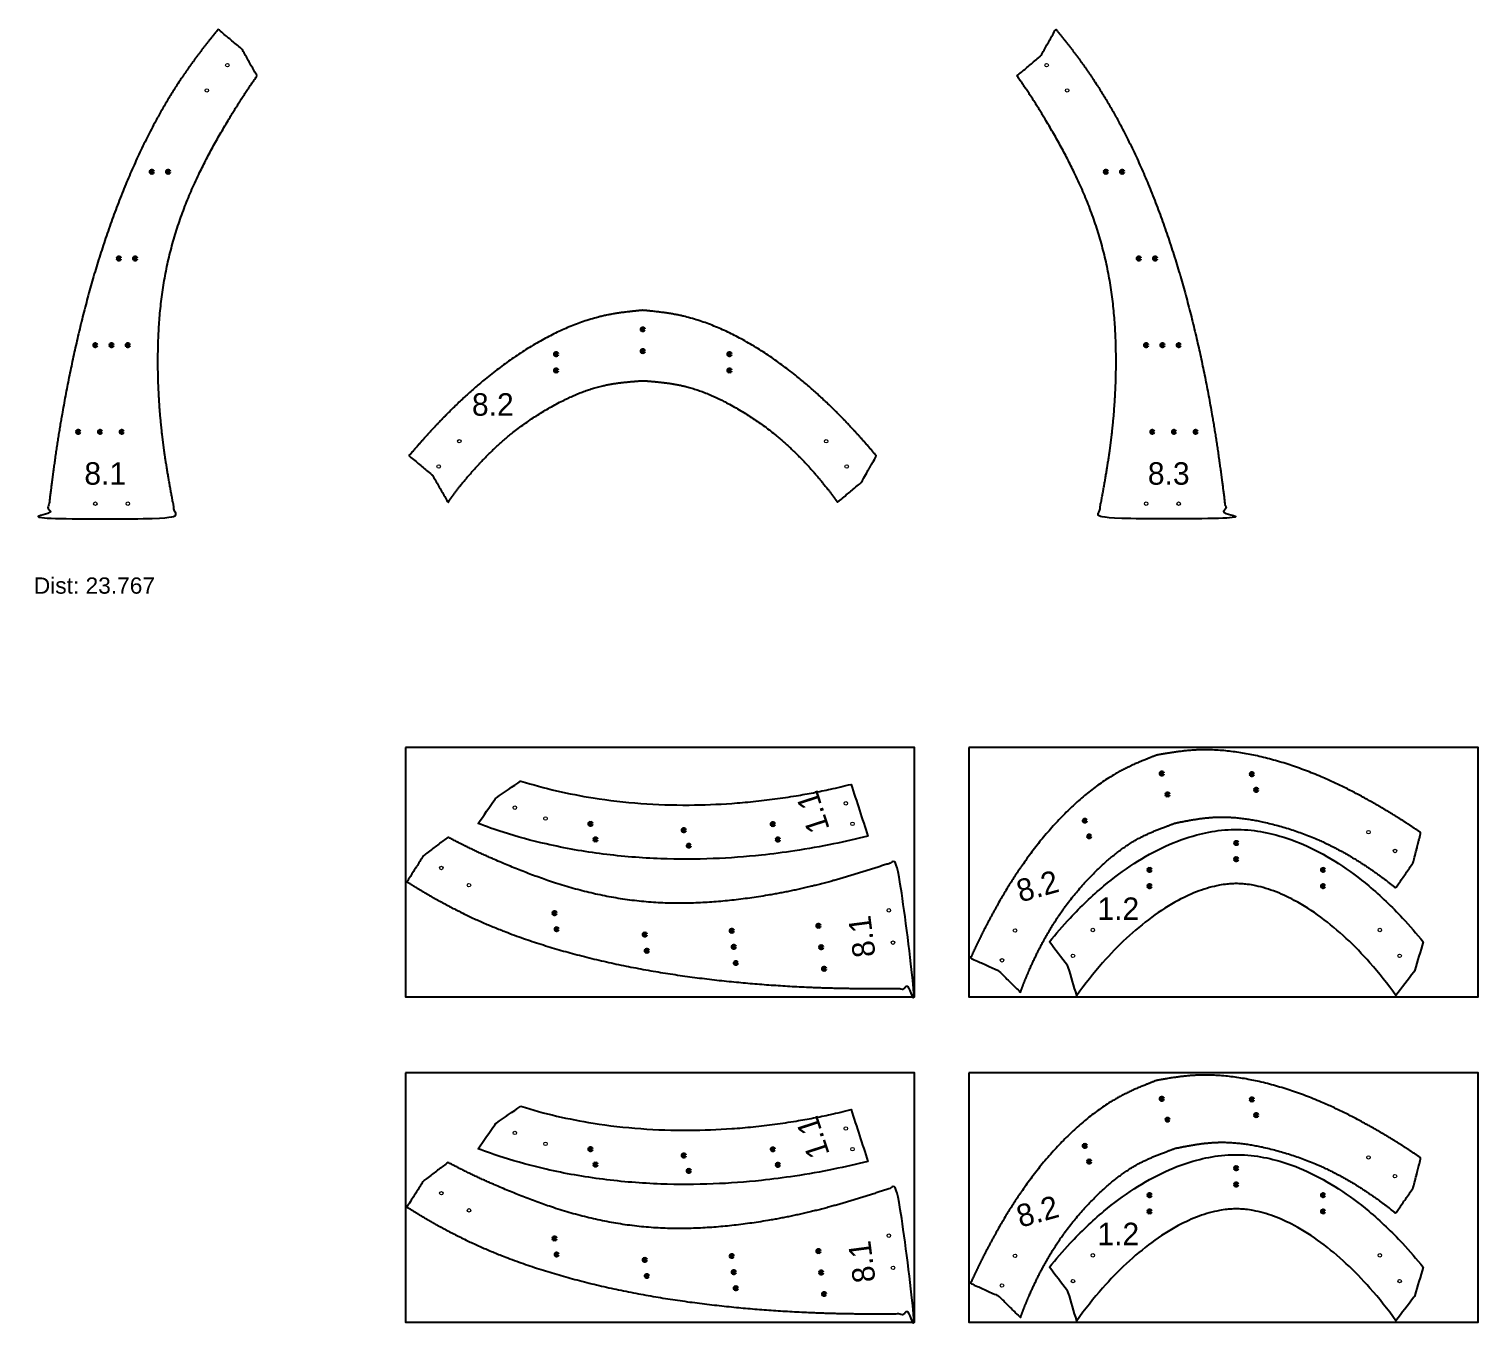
# Model space of a CAD drawing. Header units: inches. Extents: x 65 to 2319, y 437 to 926.
# Drawn here: x 1868.8 to 2136.3, y 436.9 to 677.4 of the extents above; entities that cross this region are included whole.
import ezdxf

# ---------------------------------------------------------------- set-up
doc = ezdxf.new("R2010")
doc.units = ezdxf.units.IN
doc.header["$MEASUREMENT"] = 0
doc.header["$PDMODE"] = 32
doc.header["$PDSIZE"] = 0.51
for name, color, linetype, lineweight in [('Annotation', 7, 'Continuous', 9), ('Drilling', 3, 'Continuous', 13), ('Engrave', 4, 'Continuous', 50)]:
    doc.layers.add(name, color=color, linetype=linetype, lineweight=lineweight)
doc.layers.add('Cut Sheet', color=1, linetype='Continuous')
doc.styles.get("Standard").update_dxf_attribs({"font": 'Arial.ttf'})
doc.styles.add('Tw Cen MT', font='')
doc.styles.get('Tw Cen MT').set_extended_font_data('Tw Cen MT')

# ---------------------------------------------------------------- blocks, each defined once
blk = doc.blocks.new('*U994')
at = {"layer": 'Engrave'}
blk.add_point((0, 0), dxfattribs=at)
blk = doc.blocks.new('*U995')
at = {"layer": 'Engrave', "color": 0, "linetype": 'ByBlock', "lineweight": -2, "transparency": 16777216}
for p in [(0, 0), (4, 0), (8, 0)]:
    blk.add_blockref('*U994', p, dxfattribs=at)
blk = doc.blocks.new('*U996')
at = {"layer": 'Engrave'}
blk.add_point((0, 0), dxfattribs=at)
blk = doc.blocks.new('*U997')
at = {"layer": 'Engrave', "color": 0, "linetype": 'ByBlock', "lineweight": -2, "transparency": 16777216}
for p in [(0, 0), (3, 0), (6, 0)]:
    blk.add_blockref('*U996', p, dxfattribs=at)
blk = doc.blocks.new('*U998')
at = {"layer": 'Engrave'}
blk.add_point((0, 0), dxfattribs=at)
blk = doc.blocks.new('*U999')
at = {"layer": 'Engrave', "color": 0, "linetype": 'ByBlock', "lineweight": -2, "transparency": 16777216}
for p in [(0, 0), (3, 0)]:
    blk.add_blockref('*U998', p, dxfattribs=at)
blk = doc.blocks.new('*U1000')
at = {"layer": 'Engrave'}
blk.add_point((0, 0), dxfattribs=at)
blk = doc.blocks.new('*U1001')
at = {"layer": 'Engrave', "color": 0, "linetype": 'ByBlock', "lineweight": -2, "transparency": 16777216}
for p in [(0, 0), (3, 0)]:
    blk.add_blockref('*U1000', p, dxfattribs=at)
blk = doc.blocks.new('*U1002')
at = {"layer": 'Engrave'}
blk.add_point((0, 0), dxfattribs=at)
blk = doc.blocks.new('*U1003')
at = {"layer": 'Engrave', "color": 0, "linetype": 'ByBlock', "lineweight": -2, "transparency": 16777216}
for p in [(0, 0), (4, 0)]:
    blk.add_blockref('*U1002', p, dxfattribs=at)
blk = doc.blocks.new('*U1004')
at = {"layer": 'Engrave'}
blk.add_point((0, 0), dxfattribs=at)
blk = doc.blocks.new('*U1005')
at = {"layer": 'Engrave', "color": 0, "linetype": 'ByBlock', "lineweight": -2, "transparency": 16777216}
for p in [(0, 0), (3, 0)]:
    blk.add_blockref('*U1004', p, dxfattribs=at)
blk = doc.blocks.new('*U1006')
at = {"layer": 'Engrave'}
blk.add_point((0, 0), dxfattribs=at)
blk = doc.blocks.new('*U1007')
at = {"layer": 'Engrave', "color": 0, "linetype": 'ByBlock', "lineweight": -2, "transparency": 16777216}
for p in [(0, 0), (3, 0)]:
    blk.add_blockref('*U1006', p, dxfattribs=at)
blk = doc.blocks.new('*U1008')
at = {"layer": 'Engrave'}
blk.add_point((0, 0), dxfattribs=at)
blk = doc.blocks.new('*U1009')
at = {"layer": 'Engrave', "color": 0, "linetype": 'ByBlock', "lineweight": -2, "transparency": 16777216}
for p in [(0, 0), (4, 0), (8, 0)]:
    blk.add_blockref('*U1008', p, dxfattribs=at)
blk = doc.blocks.new('*U1010')
at = {"layer": 'Engrave'}
blk.add_point((0, 0), dxfattribs=at)
blk = doc.blocks.new('*U1011')
at = {"layer": 'Engrave', "color": 0, "linetype": 'ByBlock', "lineweight": -2, "transparency": 16777216}
for p in [(0, 0), (3, 0), (6, 0)]:
    blk.add_blockref('*U1010', p, dxfattribs=at)
blk = doc.blocks.new('*U1012')
at = {"layer": 'Engrave'}
blk.add_point((0, 0), dxfattribs=at)
blk = doc.blocks.new('*U1013')
at = {"layer": 'Engrave', "color": 0, "linetype": 'ByBlock', "lineweight": -2, "transparency": 16777216}
for p in [(0, 0), (3, 0)]:
    blk.add_blockref('*U1012', p, dxfattribs=at)
blk = doc.blocks.new('*U1014')
at = {"layer": 'Engrave'}
blk.add_point((0, 0), dxfattribs=at)
blk = doc.blocks.new('*U1015')
at = {"layer": 'Engrave', "color": 0, "linetype": 'ByBlock', "lineweight": -2, "transparency": 16777216}
for p in [(0, 0), (3, 0)]:
    blk.add_blockref('*U1014', p, dxfattribs=at)
blk = doc.blocks.new('*U1190')
at = {"layer": 'Engrave'}
blk.add_point((0, 0), dxfattribs=at)
blk = doc.blocks.new('*U1192')
at = {"layer": 'Engrave', "color": 0, "linetype": 'ByBlock', "lineweight": -2, "transparency": 16777216}
for p in [(0, 0), (4, 0)]:
    blk.add_blockref('*U1190', p, dxfattribs=at)
blk = doc.blocks.new('*U1193')
at = {"layer": 'Engrave'}
blk.add_point((0, 0), dxfattribs=at)
blk = doc.blocks.new('*U1194')
at = {"layer": 'Engrave', "color": 0, "linetype": 'ByBlock', "lineweight": -2, "transparency": 16777216}
for p in [(0, 0), (3, 0)]:
    blk.add_blockref('*U1193', p, dxfattribs=at)
blk = doc.blocks.new('*U1195')
at = {"layer": 'Engrave'}
blk.add_point((0, 0), dxfattribs=at)
blk = doc.blocks.new('*U1196')
at = {"layer": 'Engrave', "color": 0, "linetype": 'ByBlock', "lineweight": -2, "transparency": 16777216}
for p in [(0, 0), (3, 0)]:
    blk.add_blockref('*U1195', p, dxfattribs=at)
blk = doc.blocks.new('*U1197')
at = {"layer": 'Engrave'}
blk.add_point((0, 0), dxfattribs=at)
blk = doc.blocks.new('*U1199')
at = {"layer": 'Engrave', "color": 0, "linetype": 'ByBlock', "lineweight": -2, "transparency": 16777216}
for p in [(0, 0), (4, 0), (8, 0)]:
    blk.add_blockref('*U1197', p, dxfattribs=at)
blk = doc.blocks.new('*U1200')
at = {"layer": 'Engrave'}
blk.add_point((0, 0), dxfattribs=at)
blk = doc.blocks.new('*U1201')
at = {"layer": 'Engrave', "color": 0, "linetype": 'ByBlock', "lineweight": -2, "transparency": 16777216}
for p in [(0, 0), (3, 0), (6, 0)]:
    blk.add_blockref('*U1200', p, dxfattribs=at)
blk = doc.blocks.new('*U1202')
at = {"layer": 'Engrave'}
blk.add_point((0, 0), dxfattribs=at)
blk = doc.blocks.new('*U1203')
at = {"layer": 'Engrave', "color": 0, "linetype": 'ByBlock', "lineweight": -2, "transparency": 16777216}
for p in [(0, 0), (3, 0)]:
    blk.add_blockref('*U1202', p, dxfattribs=at)
blk = doc.blocks.new('*U1204')
at = {"layer": 'Engrave'}
blk.add_point((0, 0), dxfattribs=at)
blk = doc.blocks.new('*U1205')
at = {"layer": 'Engrave', "color": 0, "linetype": 'ByBlock', "lineweight": -2, "transparency": 16777216}
for p in [(0, 0), (3, 0)]:
    blk.add_blockref('*U1204', p, dxfattribs=at)
blk = doc.blocks.new('*U1224')
at = {"layer": 'Engrave'}
blk.add_point((0, 0), dxfattribs=at)
blk = doc.blocks.new('*U1226')
at = {"layer": 'Engrave', "color": 0, "linetype": 'ByBlock', "lineweight": -2, "transparency": 16777216}
for p in [(0, 0), (3, 0)]:
    blk.add_blockref('*U1224', p, dxfattribs=at)
blk = doc.blocks.new('*U1227')
at = {"layer": 'Engrave'}
blk.add_point((0, 0), dxfattribs=at)
blk = doc.blocks.new('*U1228')
at = {"layer": 'Engrave', "color": 0, "linetype": 'ByBlock', "lineweight": -2, "transparency": 16777216}
for p in [(0, 0), (3, 0)]:
    blk.add_blockref('*U1227', p, dxfattribs=at)
blk = doc.blocks.new('*U1229')
at = {"layer": 'Engrave'}
blk.add_point((0, 0), dxfattribs=at)
blk = doc.blocks.new('*U1230')
at = {"layer": 'Engrave', "color": 0, "linetype": 'ByBlock', "lineweight": -2, "transparency": 16777216}
for p in [(0, 0), (3, 0)]:
    blk.add_blockref('*U1229', p, dxfattribs=at)
blk = doc.blocks.new('*U1231')
at = {"layer": 'Engrave'}
blk.add_point((0, 0), dxfattribs=at)
blk = doc.blocks.new('*U1232')
at = {"layer": 'Engrave', "color": 0, "linetype": 'ByBlock', "lineweight": -2, "transparency": 16777216}
for p in [(0, 0), (3, 0)]:
    blk.add_blockref('*U1231', p, dxfattribs=at)
blk = doc.blocks.new('*U1233')
at = {"layer": 'Engrave'}
blk.add_point((0, 0), dxfattribs=at)
blk = doc.blocks.new('*U1234')
at = {"layer": 'Engrave', "color": 0, "linetype": 'ByBlock', "lineweight": -2, "transparency": 16777216}
for p in [(0, 0), (3, 0)]:
    blk.add_blockref('*U1233', p, dxfattribs=at)
blk = doc.blocks.new('*U1237')
at = {"layer": 'Engrave'}
blk.add_point((0, 0), dxfattribs=at)
blk = doc.blocks.new('*U1238')
at = {"layer": 'Engrave', "color": 0, "linetype": 'ByBlock', "lineweight": -2, "transparency": 16777216}
for p in [(0, 0), (3, 0)]:
    blk.add_blockref('*U1237', p, dxfattribs=at)
blk = doc.blocks.new('*U1235')
at = {"layer": 'Engrave'}
blk.add_point((0, 0), dxfattribs=at)
blk = doc.blocks.new('*U1236')
at = {"layer": 'Engrave', "color": 0, "linetype": 'ByBlock', "lineweight": -2, "transparency": 16777216}
for p in [(0, 0), (3, 0)]:
    blk.add_blockref('*U1235', p, dxfattribs=at)
blk = doc.blocks.new('*U1245')
at = {"layer": 'Engrave'}
blk.add_point((0, 0), dxfattribs=at)
blk = doc.blocks.new('*U1247')
at = {"layer": 'Engrave', "color": 0, "linetype": 'ByBlock', "lineweight": -2, "transparency": 16777216}
for p in [(0, 0), (4, 0)]:
    blk.add_blockref('*U1245', p, dxfattribs=at)
blk = doc.blocks.new('*U1248')
at = {"layer": 'Engrave'}
blk.add_point((0, 0), dxfattribs=at)
blk = doc.blocks.new('*U1249')
at = {"layer": 'Engrave', "color": 0, "linetype": 'ByBlock', "lineweight": -2, "transparency": 16777216}
for p in [(0, 0), (3, 0)]:
    blk.add_blockref('*U1248', p, dxfattribs=at)
blk = doc.blocks.new('*U1250')
at = {"layer": 'Engrave'}
blk.add_point((0, 0), dxfattribs=at)
blk = doc.blocks.new('*U1251')
at = {"layer": 'Engrave', "color": 0, "linetype": 'ByBlock', "lineweight": -2, "transparency": 16777216}
for p in [(0, 0), (3, 0)]:
    blk.add_blockref('*U1250', p, dxfattribs=at)
blk = doc.blocks.new('*U1252')
at = {"layer": 'Engrave'}
blk.add_point((0, 0), dxfattribs=at)
blk = doc.blocks.new('*U1253')
at = {"layer": 'Engrave', "color": 0, "linetype": 'ByBlock', "lineweight": -2, "transparency": 16777216}
for p in [(0, 0), (4, 0), (8, 0)]:
    blk.add_blockref('*U1252', p, dxfattribs=at)
blk = doc.blocks.new('*U1254')
at = {"layer": 'Engrave'}
blk.add_point((0, 0), dxfattribs=at)
blk = doc.blocks.new('*U1255')
at = {"layer": 'Engrave', "color": 0, "linetype": 'ByBlock', "lineweight": -2, "transparency": 16777216}
for p in [(0, 0), (3, 0), (6, 0)]:
    blk.add_blockref('*U1254', p, dxfattribs=at)
blk = doc.blocks.new('*U1256')
at = {"layer": 'Engrave'}
blk.add_point((0, 0), dxfattribs=at)
blk = doc.blocks.new('*U1257')
at = {"layer": 'Engrave', "color": 0, "linetype": 'ByBlock', "lineweight": -2, "transparency": 16777216}
for p in [(0, 0), (3, 0)]:
    blk.add_blockref('*U1256', p, dxfattribs=at)
blk = doc.blocks.new('*U1258')
at = {"layer": 'Engrave'}
blk.add_point((0, 0), dxfattribs=at)
blk = doc.blocks.new('*U1259')
at = {"layer": 'Engrave', "color": 0, "linetype": 'ByBlock', "lineweight": -2, "transparency": 16777216}
for p in [(0, 0), (3, 0)]:
    blk.add_blockref('*U1258', p, dxfattribs=at)
blk = doc.blocks.new('*U1268')
at = {"layer": 'Engrave'}
blk.add_point((0, 0), dxfattribs=at)
blk = doc.blocks.new('*U1269')
at = {"layer": 'Engrave', "color": 0, "linetype": 'ByBlock', "lineweight": -2, "transparency": 16777216}
for p in [(0, 0), (3, 0)]:
    blk.add_blockref('*U1268', p, dxfattribs=at)
blk = doc.blocks.new('*U1270')
at = {"layer": 'Engrave'}
blk.add_point((0, 0), dxfattribs=at)
blk = doc.blocks.new('*U1271')
at = {"layer": 'Engrave', "color": 0, "linetype": 'ByBlock', "lineweight": -2, "transparency": 16777216}
for p in [(0, 0), (3, 0)]:
    blk.add_blockref('*U1270', p, dxfattribs=at)
blk = doc.blocks.new('*U1272')
at = {"layer": 'Engrave'}
blk.add_point((0, 0), dxfattribs=at)
blk = doc.blocks.new('*U1273')
at = {"layer": 'Engrave', "color": 0, "linetype": 'ByBlock', "lineweight": -2, "transparency": 16777216}
for p in [(0, 0), (3, 0)]:
    blk.add_blockref('*U1272', p, dxfattribs=at)
blk = doc.blocks.new('*U1274')
at = {"layer": 'Engrave'}
blk.add_point((0, 0), dxfattribs=at)
blk = doc.blocks.new('*U1275')
at = {"layer": 'Engrave', "color": 0, "linetype": 'ByBlock', "lineweight": -2, "transparency": 16777216}
for p in [(0, 0), (3, 0)]:
    blk.add_blockref('*U1274', p, dxfattribs=at)
blk = doc.blocks.new('*U1276')
at = {"layer": 'Engrave'}
blk.add_point((0, 0), dxfattribs=at)
blk = doc.blocks.new('*U1277')
at = {"layer": 'Engrave', "color": 0, "linetype": 'ByBlock', "lineweight": -2, "transparency": 16777216}
for p in [(0, 0), (3, 0)]:
    blk.add_blockref('*U1276', p, dxfattribs=at)
blk = doc.blocks.new('*U1280')
at = {"layer": 'Engrave'}
blk.add_point((0, 0), dxfattribs=at)
blk = doc.blocks.new('*U1281')
at = {"layer": 'Engrave', "color": 0, "linetype": 'ByBlock', "lineweight": -2, "transparency": 16777216}
for p in [(0, 0), (3, 0)]:
    blk.add_blockref('*U1280', p, dxfattribs=at)
blk = doc.blocks.new('*U1278')
at = {"layer": 'Engrave'}
blk.add_point((0, 0), dxfattribs=at)
blk = doc.blocks.new('*U1279')
at = {"layer": 'Engrave', "color": 0, "linetype": 'ByBlock', "lineweight": -2, "transparency": 16777216}
for p in [(0, 0), (3, 0)]:
    blk.add_blockref('*U1278', p, dxfattribs=at)

msp = doc.modelspace()

# ---------------------------------------------------------------- linework, layer by layer
for points, weights, knots in [([(1910.919724142014, 668.7556333071508), (1908.932262734685, 665.99762650149), (1904.761217101719, 659.4084634402736), (1898.439942623286, 647.8450671318494), (1893.374173134481, 632.7555275369111), (1892.236909977873, 616.4259958999141), (1893.319501844013, 600.9335297373461), (1895.091523154734, 591.5997744111717), (1895.953852714799, 587.0576320139724), (1888.031667318044, 587.0576320139724), (1880.109481921289, 587.0576320139724), (1872.187296524534, 587.0576320139724), (1872.749257171024, 591.5766605267554), (1874.010860046335, 601.7218893803317), (1876.962093666886, 617.6617196322455), (1881.208647015179, 634.2313678417588), (1887.106635581604, 650.6156504902251), (1894.352082931494, 665.0994418332739), (1900.723365266277, 673.7164243612508), (1903.745042623476, 677.3316025912383), (1905.154104135254, 676.15844271212), (1906.563165647032, 674.9852828330016), (1907.972227158809, 673.8121229538833), (1908.064864161375, 673.7349950117579), (1908.142211421773, 673.6425410501892), (1908.201774172394, 673.537743090098), (1909.107757495601, 671.9437064957823), (1910.013740818807, 670.3496699014665), (1910.919724142014, 668.7556333071508)], [1, 1, 1, 1, 1, 1, 1, 1, 1, 1, 1, 1, 1, 1, 1, 1, 1, 1, 1, 1, 1, 1, 1, 0.9892486275684065, 0.9892486275684065, 1, 1, 1, 1], [0, 0, 0, 0, 10.18046965081231, 23.40140616574943, 39.45996471199383, 57.48378523360254, 72.10421429120996, 85.9634453418295, 85.9634453418295, 85.9634453418295, 86.9634453418295, 86.9634453418295, 86.9634453418295, 100.6230926120725, 117.6293832140389, 135.5606641469033, 151.8742250732592, 169.8045385524415, 183.912720127201, 183.912720127201, 183.912720127201, 184.912720127201, 184.912720127201, 184.912720127201, 185.272393234771, 185.272393234771, 185.272393234771, 186.272393234771, 186.272393234771, 186.272393234771, 186.272393234771]), ([(2051.16444114557, 668.7556402996387), (2053.1519025529, 665.997633493978), (2057.322948185865, 659.4084704327615), (2063.644222664298, 647.8450741243373), (2068.709992153103, 632.755534529399), (2069.847255309712, 616.426002892402), (2068.764663443572, 600.9335367298341), (2066.99264213285, 591.5997814036596), (2066.130312572785, 587.0576390064602), (2074.052497969541, 587.0576390064602), (2081.974683366296, 587.0576390064602), (2089.89686876305, 587.0576390064602), (2089.334908116561, 591.5766675192433), (2088.073305241249, 601.7218963728197), (2085.122071620698, 617.6617266247334), (2080.875518272405, 634.2313748342467), (2074.97752970598, 650.6156574827131), (2067.73208235609, 665.0994488257619), (2061.360800021307, 673.7164313537387), (2058.339122664108, 677.3316095837262), (2057.433139340902, 675.7375729894104), (2056.527156017695, 674.1435363950947), (2055.621172694489, 672.5494998007789), (2055.561609943867, 672.4447018406879), (2055.484262683469, 672.3522478791191), (2055.391625680903, 672.2751199369936), (2053.982564169126, 671.1019600578752), (2052.573502657348, 669.928800178757), (2051.16444114557, 668.7556402996387)], [1, 1, 1, 1, 1, 1, 1, 1, 1, 1, 1, 1, 1, 1, 1, 1, 1, 1, 1, 1, 1, 1, 1, 0.9892486275684026, 0.9892486275684026, 1, 1, 1, 1], [0, 0, 0, 0, 10.18046965081231, 23.40140616574943, 39.45996471199383, 57.48378523360254, 72.10421429120996, 85.9634453418295, 85.9634453418295, 85.9634453418295, 86.9634453418295, 86.9634453418295, 86.9634453418295, 100.6230926120725, 117.6293832140389, 135.5606641469033, 151.8742250732592, 169.8045385524415, 183.912720127201, 183.912720127201, 183.912720127201, 184.912720127201, 184.912720127201, 184.912720127201, 185.2723932347711, 185.2723932347711, 185.2723932347711, 186.2723932347711, 186.2723932347711, 186.2723932347711, 186.2723932347711]), ([(1943.422800832472, 594.8486889429776), (1943.363238081851, 594.9534869030688), (1943.285890821453, 595.0459408646375), (1943.193253818887, 595.123068806763), (1941.78419230711, 596.2962286858813), (1940.375130795332, 597.4693885649995), (1938.966069283554, 598.6425484441178), (1940.100612708334, 599.9999325077955), (1943.704890753843, 604.1211801374677), (1950.987681800333, 611.4676686341047), (1961.788528680551, 619.6800642914226), (1972.97032726833, 624.5922856714373), (1980.006238499068, 625.2879158961433), (1982.096842600792, 625.4946108576574), (1984.187446702516, 625.2879158961433), (1991.223357933255, 624.5922856714373), (2002.405156521033, 619.6800642914226), (2013.206003401252, 611.4676686341047), (2020.488794447741, 604.1211801374677), (2024.093072493251, 599.9999325077955), (2025.22761591803, 598.6425484441178), (2024.321632594824, 597.048511849802), (2023.415649271617, 595.4544752554863), (2022.509665948411, 593.8604386611705), (2022.450103197789, 593.7556407010794), (2022.372755937391, 593.6631867395107), (2022.280118934826, 593.5860587973852), (2020.871057423048, 592.4128989182669), (2019.46199591127, 591.2397390391486), (2018.052934399492, 590.0665791600303), (2017.788217766996, 590.4339273114483), (2014.150767506348, 595.3976580162534), (2008.28309534837, 601.7345529807044), (1998.535781714622, 608.178791292127), (1990.695358321289, 611.832817525409), (1984.565957155925, 612.3165448786181), (1982.096842600792, 612.5114053904856), (1979.627728045659, 612.3165448786181), (1973.498326880295, 611.832817525409), (1965.657903486963, 608.178791292127), (1955.910589853215, 601.7345529807044), (1950.042917695236, 595.3976580162534), (1946.405467434588, 590.4339273114483), (1946.140750802092, 590.0665791600303), (1945.234767478885, 591.660615754346), (1944.328784155679, 593.2546523486618), (1943.422800832473, 594.8486889429776)], [1, 0.9892486275684048, 0.9892486275684048, 1, 1, 1, 1, 1, 1, 1, 1, 1, 1, 1, 1, 1, 1, 1, 1, 1, 1, 1, 1, 1, 0.989248627568402, 0.989248627568402, 1, 1, 1, 1, 1, 1, 1, 1, 1, 1, 1, 1, 1, 1, 1, 1, 1, 1, 1, 1, 1], [0, 0, 0, 0, 0.3596731075700667, 0.3596731075700667, 0.3596731075700667, 1.35967310757006, 1.35967310757006, 1.35967310757006, 6.6568450915684, 17.74799567236974, 32.35202020025807, 47.22579648863396, 53.51361176590131, 53.51361176590131, 53.51361176590131, 59.80142704316867, 74.67520333154454, 89.27922785943286, 100.3703784402342, 105.6675504242326, 105.6675504242326, 105.6675504242326, 106.6675504242326, 106.6675504242326, 106.6675504242326, 107.0272235318027, 107.0272235318027, 107.0272235318027, 108.0272235318027, 108.0272235318027, 108.0272235318027, 109.3831943361955, 126.4460832061796, 133.4930102989722, 144.4500300431548, 151.8412919338527, 151.8412919338527, 151.8412919338527, 159.2325538245506, 170.1895735687331, 177.2365006615258, 194.2993895315098, 195.6553603359027, 195.6553603359027, 195.6553603359027, 196.6553603359027, 196.6553603359027, 196.6553603359027, 196.6553603359027]), ([(2047.911502052978, 503.5056994470106), (2047.826028950878, 503.5906975794505), (2047.726730767488, 503.6590364737672), (2047.616810278063, 503.708511919247), (2045.944857098287, 504.4610615924129), (2044.272903918511, 505.2136112655787), (2042.600950738735, 505.9661609387447), (2043.33014852868, 507.5779769524927), (2045.697888172867, 512.5145052094531), (2050.745050053335, 521.5442391817471), (2058.949439913729, 532.3511685689932), (2068.405414509342, 540.0807922979354), (2074.997414264565, 542.6368610535642), (2076.956117448116, 543.3963544083779), (2079.025624913611, 543.757584483985), (2085.990535585393, 544.9733013878938), (2098.079835922336, 543.2379755086688), (2110.686696927532, 538.2211247676237), (2119.672137596755, 533.0955228870691), (2124.249180655841, 530.0911628737397), (2125.706039949458, 529.08754876581), (2125.260470769559, 527.3090025752742), (2124.814901589659, 525.5304563847383), (2124.369332409759, 523.7519101942023), (2124.340039016308, 523.6349818794067), (2124.290303215811, 523.5251789475253), (2124.22172919261, 523.4260429952028), (2123.178679286808, 521.9181287602569), (2122.135629381006, 520.4102145253112), (2121.092579475203, 518.9023002903652), (2120.739085947376, 519.185252381106), (2115.904266872396, 522.9923761538148), (2108.552773084235, 527.5246331441704), (2097.434828417537, 531.1204135709038), (2088.901880981042, 532.5391999347537), (2082.867107681673, 531.362313354223), (2080.43611219151, 530.8882266192659), (2078.109576814639, 530.0386794189171), (2072.334118312476, 527.9297389531841), (2065.760007946872, 522.3078869806502), (2058.096667076689, 513.4868021722802), (2054.142232854671, 505.8090248684165), (2051.968352452197, 500.0519500118378), (2051.811785583069, 499.6270895931566), (2050.511691073038, 500.9199595444413), (2049.211596563008, 502.2128294957259), (2047.911502052978, 503.5056994470106)], [1, 0.9892486275684048, 0.9892486275684048, 1, 1, 1, 1, 1, 1, 1, 1, 1, 1, 1, 1, 1, 1, 1, 1, 1, 1, 1, 1, 1, 0.989248627568402, 0.989248627568402, 1, 1, 1, 1, 1, 1, 1, 1, 1, 1, 1, 1, 1, 1, 1, 1, 1, 1, 1, 1, 1], [0, 0, 0, 0, 0.3596731075700667, 0.3596731075700667, 0.3596731075700667, 1.35967310757006, 1.35967310757006, 1.35967310757006, 6.6568450915684, 17.74799567236974, 32.35202020025807, 47.22579648863396, 53.51361176590131, 53.51361176590131, 53.51361176590131, 59.80142704316867, 74.67520333154454, 89.27922785943286, 100.3703784402342, 105.6675504242326, 105.6675504242326, 105.6675504242326, 106.6675504242326, 106.6675504242326, 106.6675504242326, 107.0272235318027, 107.0272235318027, 107.0272235318027, 108.0272235318027, 108.0272235318027, 108.0272235318027, 109.3831943361955, 126.4460832061796, 133.4930102989722, 144.4500300431548, 151.8412919338527, 151.8412919338527, 151.8412919338527, 159.2325538245506, 170.1895735687331, 177.2365006615258, 194.2993895315098, 195.6553603359027, 195.6553603359027, 195.6553603359027, 196.6553603359027, 196.6553603359027, 196.6553603359027, 196.6553603359027]), ([(1946.171422246643, 528.2693011029966), (1949.161842203566, 526.6525163718304), (1956.232132545723, 523.3622753476538), (1968.51161971649, 518.5784651465324), (1984.126800291338, 515.4926327927251), (2000.46715664817, 516.4620269864379), (2015.692278845254, 519.525385769018), (2024.721149920407, 522.4814871074053), (2029.114924631245, 523.9200327677838), (2030.132388905334, 516.0634566743759), (2031.149853179423, 508.2068805809676), (2032.167317453512, 500.3503044875598), (2027.613540376421, 500.3272220329663), (2017.390300920291, 500.2754018721315), (2001.20344620264, 501.1550055854926), (1984.225628645627, 503.2383126026368), (1967.219543926366, 506.9831850378274), (1951.925153986231, 512.308441400492), (1942.561256605999, 517.5202599247159), (1938.587937371789, 520.0526070471785), (1939.570412499799, 521.6006706985788), (1940.552887627809, 523.1487343499796), (1941.53536275582, 524.6967980013799), (1941.599954365337, 524.7985735273221), (1941.681708764863, 524.8871542919322), (1941.777989038407, 524.9596832008385), (1943.242466774486, 526.0628891682248), (1944.706944510565, 527.1660951356102), (1946.171422246643, 528.2693011029966)], [1, 1, 1, 1, 1, 1, 1, 1, 1, 1, 1, 1, 1, 1, 1, 1, 1, 1, 1, 1, 1, 1, 1, 0.9892486275684065, 0.9892486275684065, 1, 1, 1, 1], [0, 0, 0, 0, 10.18046965081231, 23.40140616574943, 39.45996471199383, 57.48378523360254, 72.10421429120996, 85.9634453418295, 85.9634453418295, 85.9634453418295, 86.9634453418295, 86.9634453418295, 86.9634453418295, 100.6230926120725, 117.6293832140389, 135.5606641469033, 151.8742250732592, 169.8045385524415, 183.912720127201, 183.912720127201, 183.912720127201, 184.912720127201, 184.912720127201, 184.912720127201, 185.272393234771, 185.272393234771, 185.272393234771, 186.272393234771, 186.272393234771, 186.272393234771, 186.272393234771]), ([(2047.911502052978, 443.4828612907604), (2047.826028950878, 443.5678594232004), (2047.726730767488, 443.636198317517), (2047.616810278063, 443.6856737629969), (2045.944857098287, 444.4382234361627), (2044.272903918511, 445.1907731093286), (2042.600950738735, 445.9433227824945), (2043.33014852868, 447.5551387962425), (2045.697888172867, 452.4916670532029), (2050.745050053335, 461.521401025497), (2058.949439913729, 472.3283304127431), (2068.405414509342, 480.0579541416853), (2074.997414264565, 482.614022897314), (2076.956117448116, 483.3735162521277), (2079.025624913611, 483.7347463277349), (2085.990535585393, 484.9504632316437), (2098.079835922336, 483.2151373524187), (2110.686696927532, 478.1982866113735), (2119.672137596755, 473.072684730819), (2124.249180655841, 470.0683247174895), (2125.706039949458, 469.0647106095598), (2125.260470769559, 467.2861644190241), (2124.814901589659, 465.5076182284881), (2124.369332409759, 463.7290720379522), (2124.340039016308, 463.6121437231566), (2124.290303215811, 463.5023407912752), (2124.22172919261, 463.4032048389527), (2123.178679286808, 461.8952906040067), (2122.135629381006, 460.387376369061), (2121.092579475203, 458.8794621341151), (2120.739085947376, 459.1624142248559), (2115.904266872396, 462.9695379975647), (2108.552773084235, 467.5017949879202), (2097.434828417537, 471.0975754146536), (2088.901880981042, 472.5163617785036), (2082.867107681673, 471.3394751979729), (2080.43611219151, 470.8653884630157), (2078.109576814639, 470.015841262667), (2072.334118312476, 467.906900796934), (2065.760007946872, 462.2850488244001), (2058.096667076689, 453.4639640160301), (2054.142232854671, 445.7861867121663), (2051.968352452197, 440.0291118555876), (2051.811785583069, 439.6042514369065), (2050.511691073038, 440.8971213881912), (2049.211596563008, 442.1899913394758), (2047.911502052978, 443.4828612907604)], [1, 0.9892486275684048, 0.9892486275684048, 1, 1, 1, 1, 1, 1, 1, 1, 1, 1, 1, 1, 1, 1, 1, 1, 1, 1, 1, 1, 1, 0.989248627568402, 0.989248627568402, 1, 1, 1, 1, 1, 1, 1, 1, 1, 1, 1, 1, 1, 1, 1, 1, 1, 1, 1, 1, 1], [0, 0, 0, 0, 0.3596731075700667, 0.3596731075700667, 0.3596731075700667, 1.35967310757006, 1.35967310757006, 1.35967310757006, 6.6568450915684, 17.74799567236974, 32.35202020025807, 47.22579648863396, 53.51361176590131, 53.51361176590131, 53.51361176590131, 59.80142704316867, 74.67520333154454, 89.27922785943286, 100.3703784402342, 105.6675504242326, 105.6675504242326, 105.6675504242326, 106.6675504242326, 106.6675504242326, 106.6675504242326, 107.0272235318027, 107.0272235318027, 107.0272235318027, 108.0272235318027, 108.0272235318027, 108.0272235318027, 109.3831943361955, 126.4460832061796, 133.4930102989722, 144.4500300431548, 151.8412919338527, 151.8412919338527, 151.8412919338527, 159.2325538245506, 170.1895735687331, 177.2365006615258, 194.2993895315098, 195.6553603359027, 195.6553603359027, 195.6553603359027, 196.6553603359027, 196.6553603359027, 196.6553603359027, 196.6553603359027]), ([(1946.171422246643, 468.2464629467464), (1949.161842203566, 466.6296782155803), (1956.232132545723, 463.3394371914037), (1968.51161971649, 458.5556269902822), (1984.126800291338, 455.4697946364749), (2000.46715664817, 456.4391888301877), (2015.692278845254, 459.5025476127679), (2024.721149920407, 462.4586489511552), (2029.114924631245, 463.8971946115337), (2030.132388905334, 456.0406185181257), (2031.149853179423, 448.1840424247175), (2032.167317453512, 440.3274663313096), (2027.613540376421, 440.3043838767162), (2017.390300920291, 440.2525637158813), (2001.20344620264, 441.1321674292425), (1984.225628645627, 443.2154744463866), (1967.219543926366, 446.9603468815773), (1951.925153986231, 452.2856032442419), (1942.561256605999, 457.4974217684658), (1938.587937371789, 460.0297688909284), (1939.570412499799, 461.5778325423287), (1940.552887627809, 463.1258961937294), (1941.53536275582, 464.6739598451297), (1941.599954365337, 464.775735371072), (1941.681708764863, 464.8643161356821), (1941.777989038407, 464.9368450445884), (1943.242466774486, 466.0400510119747), (1944.706944510565, 467.1432569793601), (1946.171422246643, 468.2464629467464)], [1, 1, 1, 1, 1, 1, 1, 1, 1, 1, 1, 1, 1, 1, 1, 1, 1, 1, 1, 1, 1, 1, 1, 0.9892486275684065, 0.9892486275684065, 1, 1, 1, 1], [0, 0, 0, 0, 10.18046965081231, 23.40140616574943, 39.45996471199383, 57.48378523360254, 72.10421429120996, 85.9634453418295, 85.9634453418295, 85.9634453418295, 86.9634453418295, 86.9634453418295, 86.9634453418295, 100.6230926120725, 117.6293832140389, 135.5606641469033, 151.8742250732592, 169.8045385524415, 183.912720127201, 183.912720127201, 183.912720127201, 184.912720127201, 184.912720127201, 184.912720127201, 185.272393234771, 185.272393234771, 185.272393234771, 186.272393234771, 186.272393234771, 186.272393234771, 186.272393234771])]:
    msp.add_rational_spline(points, weights, degree=3, knots=knots)
for points, knots in [([(1959.586881816765, 538.6407942984174), (1958.088739745659, 537.607355527213), (1956.590597674553, 536.5739167560091), (1955.092455603448, 535.5404779848047), (1954.993593474942, 535.472281544312), (1954.905854566827, 535.3846127257784), (1954.837579141284, 535.2858051288265), (1953.802943442302, 533.7884894208207), (1952.768307743321, 532.2911737128156), (1951.73367204434, 530.7938580048105), (1953.250893144192, 530.2140631767243), (1957.387783973791, 528.7679580471909), (1965.048540626784, 526.6898060127567), (1974.774267179262, 524.9854560722858), (1985.096898149485, 524.1566246179298), (1994.865967500721, 524.1793680193728), (2003.126121787544, 524.7856271355149), (2010.523018132614, 525.7495781158623), (2017.084333002677, 526.8998943263684), (2021.550435545314, 527.965120282196), (2023.660763652867, 528.4684621230992), (2022.62868981294, 531.6491827845748), (2021.596615973013, 534.8299034460499), (2020.564542133086, 538.010624107525), (2019.263525791389, 537.7009793082809), (2017.997932390795, 537.4028424757798), (2016.231808281956, 537.0112662917581), (2015.70566577695, 536.8978338459754), (2014.661408205295, 536.6811534049402), (2014.136836612978, 536.5764938874918), (2012.556095204307, 536.27297642139), (2011.492895126782, 536.084584002017), (2009.110427335232, 535.6932402842224), (2007.784595083693, 535.4953869294268), (2005.145530782291, 535.140156750979), (2003.828767261868, 534.982761456125), (2001.196330028448, 534.7109485287076), (1999.87830752232, 534.5961566730282), (1995.921237669703, 534.3158764838572), (1993.278431515376, 534.214181088015), (1984.687734106659, 534.1708609053492), (1978.757123592471, 534.5924311860615), (1968.40364388385, 536.2366202461383), (1963.931332000386, 537.2650373433746), (1959.613284914104, 538.6324222955234), (1959.600082546633, 538.636606722017), (1959.586881816792, 538.6407942985043)], [0, 0, 0, 0, 1, 1, 1, 1.360305806971501, 1.360305806971501, 1.360305806971501, 2.360305806971501, 2.360305806971501, 2.360305806971501, 10.04523475485961, 23.08612939266159, 39.90546147453441, 56.71695163571007, 72.05445801825812, 86.11684370463713, 95.90077057831193, 107.3659072250519, 117.6365000976998, 117.6365000976998, 117.6365000976998, 118.6365000976998, 118.6365000976998, 118.6365000976998, 125.0370465467403, 125.0370465467403, 127.8047212066163, 127.8047212066163, 130.5723958664924, 130.5723958664924, 136.1077451862446, 136.1077451862446, 142.8777250643329, 142.8777250643329, 149.6477049424213, 149.6477049424213, 156.4176848205096, 156.4176848205096, 169.9576445766862, 169.9576445766862, 200.539514293613, 200.539514293613, 224.50456586089, 224.50456586089, 224.5780725083287, 224.5780725083287, 224.5780725083287, 224.5780725083287]), ([(2060.48176651495, 504.596444524484), (2060.554677998077, 504.5010066359025), (2060.610987349051, 504.3904933121221), (2060.645341928317, 504.2754096997694), (2061.165946140565, 502.531449662029), (2061.686550352813, 500.7874896242888), (2062.207154565061, 499.0435295865486), (2063.713794303672, 501.1497414110988), (2065.307523790972, 503.1674961219501), (2068.388066269925, 506.6620177389386), (2069.848372461417, 508.1738661590009), (2072.870691945254, 510.992630649567), (2074.43818094496, 512.3050109454366), (2077.646290322253, 514.6664289413168), (2079.293111144732, 515.7194723438124), (2082.229680223567, 517.2886279167569), (2083.52087564045, 517.8757169652929), (2086.06010308842, 518.8115271932279), (2087.30590317327, 519.1595506740177), (2089.000497731816, 519.4726244280228), (2089.465162498632, 519.5413140520288), (2090.242563402967, 519.6270353134116), (2090.552386192769, 519.6528094998962), (2091.042847883476, 519.6796615304136), (2091.230791393985, 519.6862908701223), (2091.490594405535, 519.6902897067919), (2091.566921186226, 519.6908103298406), (2091.644849839571, 519.6906852454026), (2091.648037405192, 519.6906801289938), (2091.651227650919, 519.6906739322467), (2091.654417896646, 519.6906677354996), (2091.656578920198, 519.690663537918), (2091.65873994375, 519.6906593403364), (2091.660900967302, 519.6906551427548), (2091.663061990855, 519.6906593403364), (2091.665223014407, 519.690663537918), (2091.667384037959, 519.6906677354996), (2091.670574283686, 519.6906739322467), (2091.673764529412, 519.6906801289938), (2091.676952095034, 519.6906852454026), (2091.754880748378, 519.6908103298406), (2091.83120752907, 519.6902897067919), (2092.09101054062, 519.6862908701223), (2092.278954051129, 519.6796615304136), (2092.769415741836, 519.6528094998962), (2093.079238531637, 519.6270353134116), (2093.856639435973, 519.5413140520288), (2094.321304202788, 519.4726244280228), (2096.015898761335, 519.1595506740177), (2097.261698846185, 518.8115271932279), (2099.800926294155, 517.8757169652929), (2101.092121711038, 517.2886279167569), (2104.028690789873, 515.7194723438124), (2105.675511612352, 514.6664289413168), (2108.883620989645, 512.3050109454366), (2110.451109989351, 510.992630649567), (2113.473429473188, 508.1738661590009), (2114.93373566468, 506.6620177389386), (2118.014278143648, 503.1674961219326), (2119.608007630962, 501.1497414110618), (2121.114647369511, 499.0435295864377), (2122.219537199324, 500.4897812323013), (2123.324427029137, 501.9360328781643), (2124.42931685895, 503.3822845240272), (2124.502228342074, 503.4777224126071), (2124.558537693047, 503.5882357363855), (2124.592892272311, 503.7033193487357), (2125.11349648456, 505.4472793864761), (2125.634100696808, 507.1912394242163), (2126.154704909056, 508.9351994619565), (2124.933418820081, 510.449237475553), (2121.783091526061, 514.0908858801597), (2116.624017578376, 519.0344726294047), (2110.692701166353, 523.4620002287936), (2104.947955548731, 526.6732716646193), (2099.492193516783, 528.6999361830831), (2095.147097808568, 529.5288687552697), (2092.681237311909, 529.6863845090963), (2091.764234972938, 529.6908382264053), (2091.660900967303, 529.6906723634593), (2091.557566961667, 529.6908382264053), (2090.640564622696, 529.6863845090963), (2088.174704126037, 529.5288687552697), (2083.829608417822, 528.6999361830831), (2078.373846385874, 526.6732716646193), (2072.629100768252, 523.4620002287936), (2066.697784356229, 519.0344726294047), (2061.538710408544, 514.0908858801597), (2058.388383114524, 510.449237475553), (2057.167097025549, 508.9351994619567), (2058.271986855349, 507.4889478161326), (2059.37687668515, 506.0426961703085), (2060.48176651495, 504.5964445244845)], [0, 0, 0, 0, 0.3603058069715012, 0.3603058069715012, 0.3603058069715012, 1.360305806971496, 1.360305806971496, 1.360305806971496, 15.10523921822494, 15.10523921822494, 26.55567069241172, 26.55567069241172, 38.00610216659851, 38.00610216659851, 49.4565336407853, 49.4565336407853, 58.27399096709004, 58.27399096709004, 67.09144829339479, 67.09144829339479, 70.4603624926097, 70.4603624926097, 72.79581732826287, 72.79581732826287, 74.30607565399535, 74.30607565399535, 74.93883277352018, 74.93883277352018, 74.93883277352018, 74.9647148432633, 74.9647148432633, 74.9647148432633, 74.98224696056073, 74.98224696056073, 74.98224696056073, 74.99977907785816, 74.99977907785816, 74.99977907785816, 75.02566114760128, 75.02566114760128, 75.02566114760128, 75.65841826712611, 75.65841826712611, 77.16867659285859, 77.16867659285859, 79.50413142851176, 79.50413142851176, 82.87304562772667, 82.87304562772667, 91.69050295403142, 91.69050295403142, 100.5079602803362, 100.5079602803362, 111.9583917545229, 111.9583917545229, 123.4088232287097, 123.4088232287097, 134.8592547028965, 134.8592547028965, 148.6041881142759, 148.6041881142759, 148.6041881142759, 149.6041881142759, 149.6041881142759, 149.6041881142759, 149.9644939212401, 149.9644939212401, 149.9644939212401, 150.9644939212401, 150.9644939212401, 150.9644939212401, 160.1681298120114, 173.7343924021034, 184.7114226465819, 195.1279332236765, 204.7932592183101, 212.1326603257446, 215.9851168260486, 216.4743674703369, 216.4743674703369, 216.4743674703369, 216.9636181146251, 220.8160746149292, 228.1554757223636, 237.8208017169973, 248.2373122940919, 259.2143425385703, 272.7806051286624, 281.9842410194336, 281.9842410194336, 281.9842410194336, 282.9842410194336, 282.9842410194336, 282.9842410194336, 282.9842410194336]), ([(1959.586881816765, 478.6179561421673), (1958.088739745659, 477.5845173709629), (1956.590597674553, 476.551078599759), (1955.092455603448, 475.5176398285546), (1954.993593474942, 475.4494433880618), (1954.905854566827, 475.3617745695283), (1954.837579141284, 475.2629669725764), (1953.802943442302, 473.7656512645706), (1952.768307743321, 472.2683355565655), (1951.73367204434, 470.7710198485604), (1953.250893144192, 470.1912250204741), (1957.387783973791, 468.7451198909407), (1965.048540626784, 466.6669678565065), (1974.774267179262, 464.9626179160357), (1985.096898149485, 464.1337864616796), (1994.865967500721, 464.1565298631226), (2003.126121787544, 464.7627889792648), (2010.523018132614, 465.7267399596121), (2017.084333002677, 466.8770561701183), (2021.550435545314, 467.9422821259459), (2023.660763652867, 468.4456239668491), (2022.62868981294, 471.6263446283247), (2021.596615973013, 474.8070652897998), (2020.564542133086, 477.9877859512749), (2019.263525791389, 477.6781411520308), (2017.997932390795, 477.3800043195297), (2016.231808281956, 476.988428135508), (2015.70566577695, 476.8749956897252), (2014.661408205295, 476.6583152486901), (2014.136836612978, 476.5536557312416), (2012.556095204307, 476.2501382651399), (2011.492895126782, 476.0617458457668), (2009.110427335232, 475.6704021279722), (2007.784595083693, 475.4725487731766), (2005.145530782291, 475.1173185947289), (2003.828767261868, 474.9599232998748), (2001.196330028448, 474.6881103724575), (1999.87830752232, 474.573318516778), (1995.921237669703, 474.2930383276071), (1993.278431515376, 474.1913429317649), (1984.687734106659, 474.148022749099), (1978.757123592471, 474.5695930298114), (1968.40364388385, 476.2137820898881), (1963.931332000386, 477.2421991871245), (1959.613284914104, 478.6095841392732), (1959.600082546633, 478.6137685657668), (1959.586881816792, 478.6179561422541)], [0, 0, 0, 0, 1, 1, 1, 1.360305806971501, 1.360305806971501, 1.360305806971501, 2.360305806971501, 2.360305806971501, 2.360305806971501, 10.04523475485961, 23.08612939266159, 39.90546147453441, 56.71695163571007, 72.05445801825812, 86.11684370463713, 95.90077057831193, 107.3659072250519, 117.6365000976998, 117.6365000976998, 117.6365000976998, 118.6365000976998, 118.6365000976998, 118.6365000976998, 125.0370465467403, 125.0370465467403, 127.8047212066163, 127.8047212066163, 130.5723958664924, 130.5723958664924, 136.1077451862446, 136.1077451862446, 142.8777250643329, 142.8777250643329, 149.6477049424213, 149.6477049424213, 156.4176848205096, 156.4176848205096, 169.9576445766862, 169.9576445766862, 200.539514293613, 200.539514293613, 224.50456586089, 224.50456586089, 224.5780725083287, 224.5780725083287, 224.5780725083287, 224.5780725083287]), ([(2060.48176651495, 444.5736063682339), (2060.554677998077, 444.4781684796524), (2060.610987349051, 444.3676551558719), (2060.645341928317, 444.2525715435193), (2061.165946140565, 442.5086115057788), (2061.686550352813, 440.7646514680387), (2062.207154565061, 439.0206914302985), (2063.713794303672, 441.1269032548487), (2065.307523790972, 443.1446579656999), (2068.388066269925, 446.6391795826885), (2069.848372461417, 448.1510280027508), (2072.870691945254, 450.9697924933168), (2074.43818094496, 452.2821727891865), (2077.646290322253, 454.6435907850666), (2079.293111144732, 455.6966341875623), (2082.229680223567, 457.2657897605068), (2083.52087564045, 457.8528788090427), (2086.06010308842, 458.7886890369778), (2087.30590317327, 459.1367125177676), (2089.000497731816, 459.4497862717726), (2089.465162498632, 459.5184758957787), (2090.242563402967, 459.6041971571615), (2090.552386192769, 459.629971343646), (2091.042847883476, 459.6568233741634), (2091.230791393985, 459.6634527138722), (2091.490594405535, 459.6674515505417), (2091.566921186226, 459.6679721735904), (2091.644849839571, 459.6678470891525), (2091.648037405192, 459.6678419727436), (2091.651227650919, 459.6678357759965), (2091.654417896646, 459.6678295792494), (2091.656578920198, 459.6678253816679), (2091.65873994375, 459.6678211840863), (2091.660900967302, 459.6678169865047), (2091.663061990855, 459.6678211840863), (2091.665223014407, 459.6678253816679), (2091.667384037959, 459.6678295792494), (2091.670574283686, 459.6678357759965), (2091.673764529412, 459.6678419727436), (2091.676952095034, 459.6678470891525), (2091.754880748378, 459.6679721735904), (2091.83120752907, 459.6674515505417), (2092.09101054062, 459.6634527138722), (2092.278954051129, 459.6568233741634), (2092.769415741836, 459.629971343646), (2093.079238531637, 459.6041971571615), (2093.856639435973, 459.5184758957787), (2094.321304202788, 459.4497862717726), (2096.015898761335, 459.1367125177676), (2097.261698846185, 458.7886890369778), (2099.800926294155, 457.8528788090427), (2101.092121711038, 457.2657897605068), (2104.028690789873, 455.6966341875623), (2105.675511612352, 454.6435907850666), (2108.883620989645, 452.2821727891865), (2110.451109989351, 450.9697924933168), (2113.473429473188, 448.1510280027508), (2114.93373566468, 446.6391795826885), (2118.014278143648, 443.1446579656824), (2119.608007630962, 441.1269032548116), (2121.114647369511, 439.0206914301875), (2122.219537199324, 440.4669430760512), (2123.324427029137, 441.9131947219141), (2124.42931685895, 443.3594463677771), (2124.502228342074, 443.454884256357), (2124.558537693047, 443.5653975801354), (2124.592892272311, 443.6804811924856), (2125.11349648456, 445.424441230226), (2125.634100696808, 447.1684012679661), (2126.154704909056, 448.9123613057063), (2124.933418820081, 450.4263993193028), (2121.783091526061, 454.0680477239096), (2116.624017578376, 459.0116344731546), (2110.692701166353, 463.4391620725435), (2104.947955548731, 466.6504335083691), (2099.492193516783, 468.6770980268329), (2095.147097808568, 469.5060305990196), (2092.681237311909, 469.6635463528462), (2091.764234972938, 469.6680000701551), (2091.660900967303, 469.6678342072091), (2091.557566961667, 469.6680000701551), (2090.640564622696, 469.6635463528462), (2088.174704126037, 469.5060305990196), (2083.829608417822, 468.6770980268329), (2078.373846385874, 466.6504335083691), (2072.629100768252, 463.4391620725435), (2066.697784356229, 459.0116344731546), (2061.538710408544, 454.0680477239096), (2058.388383114524, 450.4263993193028), (2057.167097025549, 448.9123613057066), (2058.271986855349, 447.4661096598825), (2059.37687668515, 446.0198580140584), (2060.48176651495, 444.5736063682343)], [0, 0, 0, 0, 0.3603058069715012, 0.3603058069715012, 0.3603058069715012, 1.360305806971496, 1.360305806971496, 1.360305806971496, 15.10523921822494, 15.10523921822494, 26.55567069241172, 26.55567069241172, 38.00610216659851, 38.00610216659851, 49.4565336407853, 49.4565336407853, 58.27399096709004, 58.27399096709004, 67.09144829339479, 67.09144829339479, 70.4603624926097, 70.4603624926097, 72.79581732826287, 72.79581732826287, 74.30607565399535, 74.30607565399535, 74.93883277352018, 74.93883277352018, 74.93883277352018, 74.9647148432633, 74.9647148432633, 74.9647148432633, 74.98224696056073, 74.98224696056073, 74.98224696056073, 74.99977907785816, 74.99977907785816, 74.99977907785816, 75.02566114760128, 75.02566114760128, 75.02566114760128, 75.65841826712611, 75.65841826712611, 77.16867659285859, 77.16867659285859, 79.50413142851176, 79.50413142851176, 82.87304562772667, 82.87304562772667, 91.69050295403142, 91.69050295403142, 100.5079602803362, 100.5079602803362, 111.9583917545229, 111.9583917545229, 123.4088232287097, 123.4088232287097, 134.8592547028965, 134.8592547028965, 148.6041881142759, 148.6041881142759, 148.6041881142759, 149.6041881142759, 149.6041881142759, 149.6041881142759, 149.9644939212401, 149.9644939212401, 149.9644939212401, 150.9644939212401, 150.9644939212401, 150.9644939212401, 160.1681298120114, 173.7343924021034, 184.7114226465819, 195.1279332236765, 204.7932592183101, 212.1326603257446, 215.9851168260486, 216.4743674703369, 216.4743674703369, 216.4743674703369, 216.9636181146251, 220.8160746149292, 228.1554757223636, 237.8208017169973, 248.2373122940919, 259.2143425385703, 272.7806051286624, 281.9842410194336, 281.9842410194336, 281.9842410194336, 282.9842410194336, 282.9842410194336, 282.9842410194336, 282.9842410194336])]:
    msp.add_open_spline(points, degree=3, knots=knots)
at = {"layer": 'Cut Sheet'}
for points in [[(1938.283633695021, 544.8070085622817), (1938.283633695021, 498.8070085622817), (2032.283633695021, 498.8070085622817), (2032.283633695021, 544.8070085622817)], [(2042.27353042346, 544.8070085622817), (2042.27353042346, 498.8070085622817), (2136.27353042346, 498.8070085622817), (2136.27353042346, 544.8070085622817)], [(1938.283633695021, 484.7841704060315), (1938.283633695021, 438.7841704060315), (2032.283633695021, 438.7841704060315), (2032.283633695021, 484.7841704060315)], [(2042.27353042346, 484.7841704060315), (2042.27353042346, 438.7841704060315), (2136.27353042346, 438.7841704060315), (2136.27353042346, 484.7841704060315)]]:
    msp.add_lwpolyline(points, close=True, dxfattribs=at)
at = {"layer": 'Drilling'}
for centre, radius in [((1905.43626782097, 670.7188070372285), 0.3225), ((2056.647897466614, 670.7188140297164), 0.3225), ((1901.644036697422, 666.069185213296), 0.3225), ((2060.440128590163, 666.0691922057839), 0.3225), ((1948.241756728147, 601.3289965379722), 0.3225), ((2015.951928473438, 601.3289965379722), 0.3225), ((1944.449525604598, 596.6793747140401), 0.3225), ((2019.744159596987, 596.6793747140401), 0.3225), ((1881.070574619666, 589.8076320139727), 0.3225), ((1887.070574619666, 589.8076320139727), 0.3225), ((2075.013590667918, 589.8076390064607), 0.3225), ((2081.013590667918, 589.8076390064607), 0.3225), ((1958.487821773124, 533.7148341749628), 0.3224999999999999), ((2019.593019166271, 534.5246290592268), 0.3224999999999999), ((1964.142911458266, 531.7098502216609), 0.3224999999999999), ((2020.827566949062, 530.7199093886065), 0.3224999999999999), ((2116.049695108361, 529.1894567662305), 0.3224999999999999), ((2120.949438177674, 525.7264352741352), 0.3224999999999999), ((1944.928759724029, 522.5791223558783), 0.3225), ((1950.026919553656, 519.4154589174618), 0.3225), ((2027.528598948507, 514.7571347249291), 0.3225), ((2050.817154272872, 511.0405456715343), 0.3224999999999999), ((2065.165830914812, 511.1296579505399), 0.3225), ((2118.155971019793, 511.1296579505399), 0.3225), ((2028.299192583823, 508.8068250313744), 0.3225), ((2048.409963531559, 505.5445987344787), 0.3224999999999999), ((2061.513360835141, 506.3694623330148), 0.3225), ((2121.808441099464, 506.3694623330148), 0.3225), ((1958.487821773124, 473.6919960187126), 0.3224999999999999), ((2019.593019166271, 474.5017909029766), 0.3224999999999999), ((1964.142911458266, 471.6870120654107), 0.3224999999999999), ((2020.827566949062, 470.6970712323564), 0.3224999999999999), ((2116.049695108361, 469.1666186099803), 0.3224999999999999), ((2120.949438177674, 465.703597117885), 0.3224999999999999), ((1944.928759724029, 462.5562841996282), 0.3225), ((1950.026919553656, 459.3926207612117), 0.3225), ((2027.528598948507, 454.7342965686789), 0.3225), ((2050.817154272872, 451.0177075152842), 0.3224999999999999), ((2065.165830914812, 451.1068197942898), 0.3225), ((2118.155971019793, 451.1068197942898), 0.3225), ((2028.299192583823, 448.7839868751242), 0.3225), ((2061.513360835141, 446.3466241767646), 0.3225), ((2121.808441099464, 446.3466241767646), 0.3225), ((2048.409963531559, 445.5217605782285), 0.3224999999999999)]:
    msp.add_circle(centre, radius, dxfattribs=at)

# ---------------------------------------------------------------- block references
at = {"layer": 'Engrave'}
for name, p in [('*U1001', (1891.492237148408, 651.0576320139724)), ('*U999', (1885.417830664183, 635.0576320139724)), ('*U997', (1881.066810966272, 619.0576320139724)), ('*U995', (1877.922684381855, 603.0576320139724))]:
    msp.add_blockref(name, p, dxfattribs=at)
at = {"layer": 'Engrave', "xscale": -1}
for name, p in [('*U1015', (2070.591928139177, 651.0576390064602)), ('*U1013', (2076.666334623401, 635.0576390064602)), ('*U1011', (2081.017354321312, 619.0576390064602)), ('*U1009', (2084.16148090573, 603.0576390064602))]:
    msp.add_blockref(name, p, dxfattribs=at)
at = {"layer": 'Engrave'}
for name, p, rotation in [('*U1003', (1982.096842600792, 621.9775027628358), 270), ('*U1005', (1966.096842600792, 617.4038955014638), 270), ('*U1192', (2077.898836695137, 540.0079433099488), 285.5475603262084), ('*U1230', (1973.393694712634, 527.8626580958305), 107.9771057009202), ('*U1228', (1990.591980330987, 526.7005681280762), 107.9771057009202), ('*U1226', (2007.047080714839, 527.8288807838883), 107.9771057009202), ('*U1194', (2063.710205400373, 531.3130813005491), 285.5475603262084), ('*U1232', (2091.656888185369, 524.1906755839452), 90), ('*U1234', (2075.660900967302, 519.2291220698914), 90), ('*U1205', (1966.21796999311, 511.2757015988092), 97.37900872867498), ('*U1201', (1999.291916202304, 505.0464485753291), 97.37900872867498), ('*U1199', (2015.563216040879, 503.9832771206686), 97.37900872867498), ('*U1203', (1982.865612338434, 507.3065179953741), 97.37900872867498), ('*U1247', (2077.898836695137, 479.9851051536987), 285.5475603262084), ('*U1273', (1973.393694712634, 467.8398199395804), 107.9771057009202), ('*U1269', (2007.047080714839, 467.8060426276381), 107.9771057009202), ('*U1249', (2063.710205400373, 471.290243144299), 285.5475603262084), ('*U1271', (1990.591980330987, 466.677729971826), 107.9771057009202), ('*U1275', (2091.656888185369, 464.1678374276951), 90), ('*U1277', (2075.660900967302, 459.2062839136413), 90), ('*U1259', (1966.21796999311, 451.252863442559), 97.37900872867498), ('*U1253', (2015.563216040879, 443.9604389644185), 97.37900872867498), ('*U1257', (1982.865612338434, 447.2836798391239), 97.37900872867498), ('*U1255', (1999.291916202304, 445.0236104190789), 97.37900872867498)]:
    msp.add_blockref(name, p, dxfattribs=dict(at, rotation=rotation))
at = {"layer": 'Engrave', "xscale": -1}
for name, p, rotation in [('*U1007', (1998.096842600792, 617.4038955014638), 90), ('*U1196', (2094.539270708138, 539.890303009792), 105.5475603262084), ('*U1238', (2091.664913749236, 524.1906755839452), 270), ('*U1236', (2107.660900967303, 519.2291220698914), 270), ('*U1251', (2094.539270708138, 479.8674648535418), 105.5475603262084), ('*U1281', (2091.664913749236, 464.1678374276951), 270), ('*U1279', (2107.660900967303, 459.2062839136413), 270)]:
    msp.add_blockref(name, p, dxfattribs=dict(at, rotation=rotation))

# ---------------------------------------------------------------- texts
at = {"layer": 'Annotation', "color": 7, "char_height": 7, "line_spacing_factor": 0.4814177344297825, "style": 'Tw Cen MT'}
for s, insert, attachment_point in [('{\\H0.59259x;8.2}', (1950.576028590732, 605.9835613082653), 7), ('{\\H0.59259x;8.1}', (1879.041203773796, 593.2504386704518), 7), ('{\\H0.59259x;8.3}', (2083.042961513788, 593.2504456629397), 9), ('{\\H0.59259x;1.2}', (2066.019747203535, 512.9921070116588), 7), ('{\\H0.59259x;1.2}', (2066.019747203535, 452.9692688554087), 7)]:
    msp.add_mtext(s, dxfattribs=dict(at, insert=insert, attachment_point=attachment_point))
at = {"layer": 'Annotation', "insert": (1869.716295339743, 576.1976902049273), "char_height": 3, "attachment_point": 1}
msp.add_mtext_dynamic_manual_height_columns('Dist: 23.767', width=45.21016328307087, gutter_width=1, heights=[0], dxfattribs=at)
at = {"layer": 'Annotation', "color": 7, "attachment_point": 7, "line_spacing_factor": 0.4814177344297825, "style": 'Tw Cen MT'}
for s, insert, char_height, rotation in [('{\\H0.59259x;1.1}', (2016.644085249776, 529.8200451309658), 6.999999999999999, 107.97710570092022), ('{\\H0.59259x;8.2}', (2051.818410076088, 516.1504659395855), 6.999999999999999, 15.547560326208389), ('{\\H0.59259x;8.1}', (2025.145534989897, 506.3520933791901), 7, 97.37900872867499), ('{\\H0.59259x;1.1}', (2016.644085249776, 469.7972069747157), 6.999999999999999, 107.97710570092022), ('{\\H0.59259x;8.2}', (2051.818410076088, 456.1276277833354), 6.999999999999999, 15.547560326208389), ('{\\H0.59259x;8.1}', (2025.145534989897, 446.3292552229399), 7, 97.37900872867499)]:
    msp.add_mtext(s, dxfattribs=dict(at, insert=insert, char_height=char_height, rotation=rotation))

doc.saveas('drawing.dxf')
